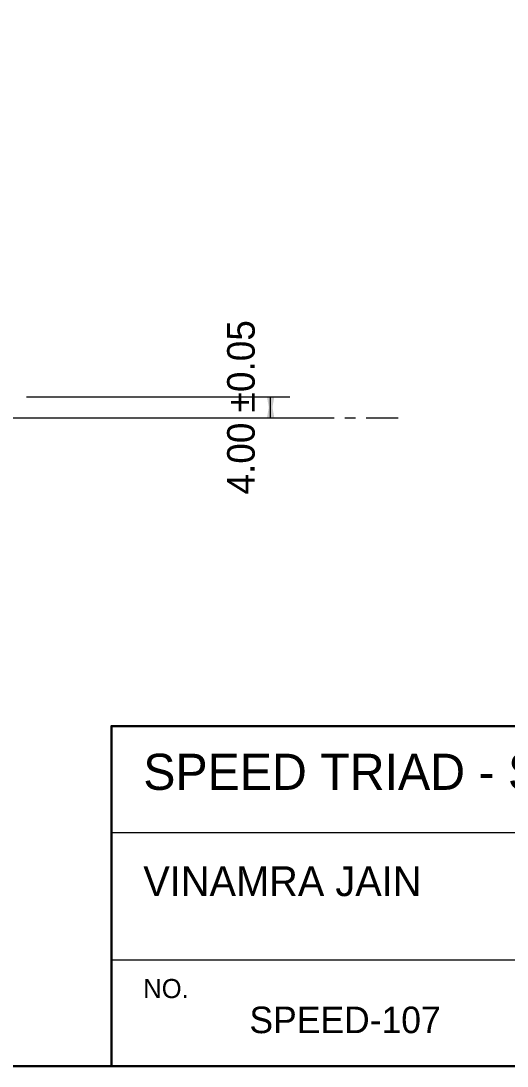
# Model space of a CAD drawing. Header units: millimetres. Extents: x 7 to 445, y 7 to 290.
# Drawn here: x 204.5 to 250.3, y 7 to 105.4 of the extents above; entities that cross this region are included whole.
import ezdxf
from ezdxf.enums import TextEntityAlignment as Align

# ---------------------------------------------------------------- set-up
doc = ezdxf.new("R2010")
doc.units = ezdxf.units.MM
doc.linetypes.add('CENTER_STD', pattern=[9, 6, -1, 1, -1])
for name, color, linetype, lineweight in [('BORDER', 7, 'Continuous', 30), ('CENTER', 7, 'CENTER_STD', 13), ('DIM', 7, 'Continuous', 15), ('NOTES', 7, 'Continuous', 18)]:
    doc.layers.add(name, color=color, linetype=linetype, lineweight=lineweight)

msp = doc.modelspace()

# ---------------------------------------------------------------- linework, layer by layer
at = {"layer": 'BORDER'}
for points in [[(7, 7), (413, 7), (413, 290), (7, 290)], [(213, 7), (413, 7), (413, 39), (213, 39)]]:
    msp.add_lwpolyline(points, close=True, dxfattribs=at)
at = {"layer": 'CENTER'}
msp.add_line((30, 68), (240, 68), dxfattribs=at)
at = {"layer": 'DIM'}
for p, q in [((205, 70), (229.8, 70)), ((228, 68), (228, 70)), ((205, 68), (229.8, 68)), ((213, 29), (413, 29)), ((213, 17), (413, 17))]:
    msp.add_line(p, q, dxfattribs=at)
for points in [[(228, 68), (227.65, 70), (228.35, 70)], [(228, 70), (228.35, 68), (227.65, 68)]]:
    msp.add_solid(points, dxfattribs=at)

# ---------------------------------------------------------------- texts
at = {"layer": 'NOTES'}
msp.add_text('4.00 ±0.05', height=2.6, rotation=90, dxfattribs=at).set_placement((226.5, 69), align=Align.CENTER)
for s, height, p in [('SPEED TRIAD - Synchronized cam ring', 3.4, (216, 33)), ('VINAMRA JAIN', 2.8, (216, 23)), ('NO.', 1.8, (216, 13.4)), ('SPEED-107', 2.5, (226, 10.1))]:
    msp.add_text(s, height=height, dxfattribs=at).set_placement(p)

doc.saveas('drawing.dxf')
